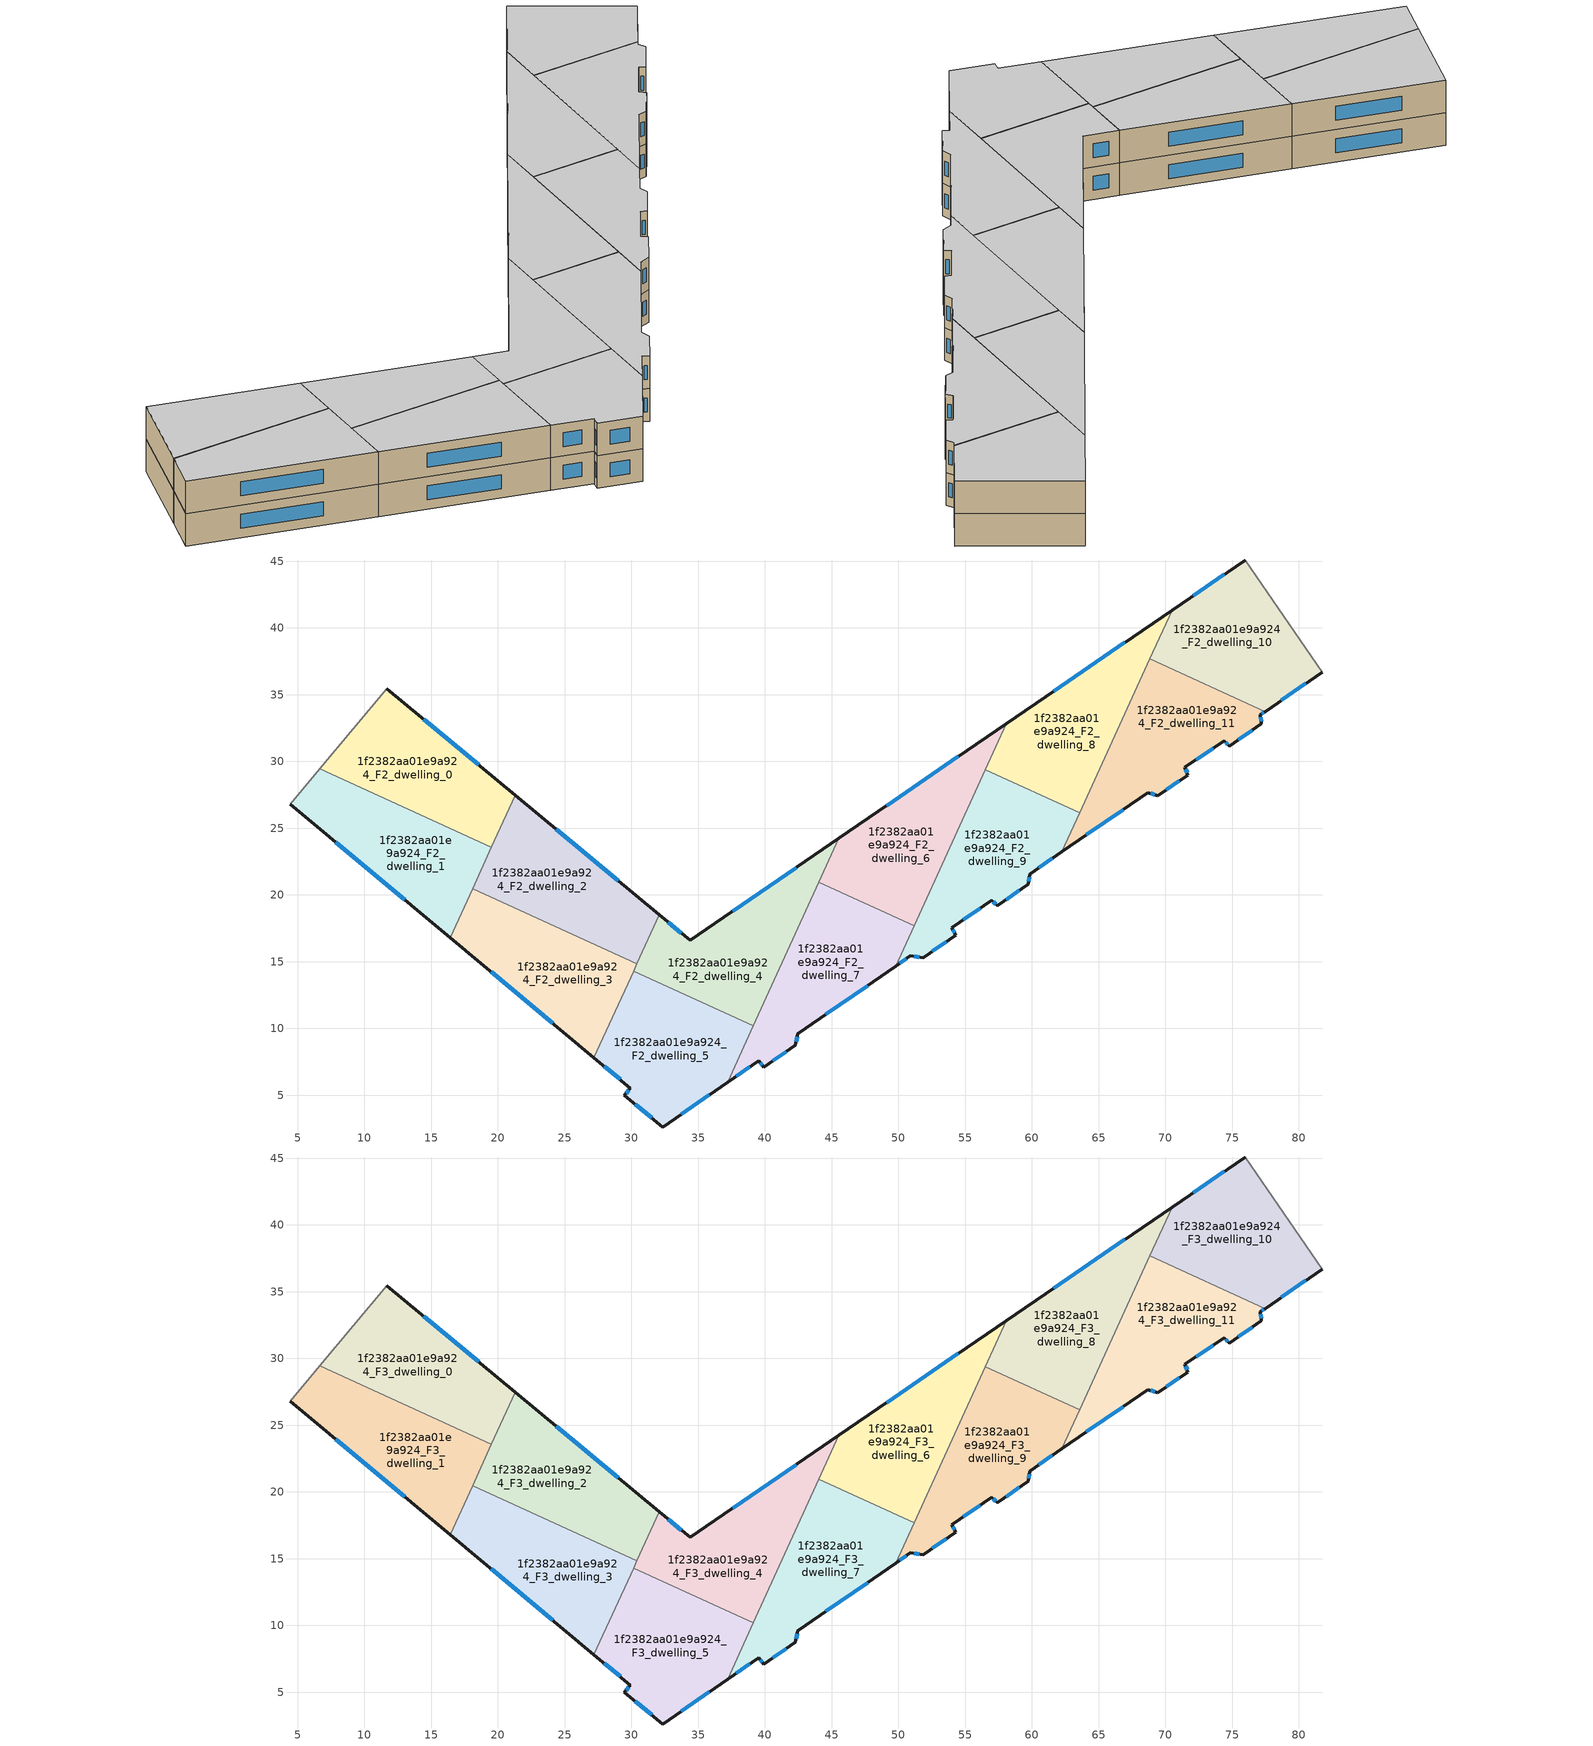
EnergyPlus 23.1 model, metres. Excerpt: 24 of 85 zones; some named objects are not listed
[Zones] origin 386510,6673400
1f2382aa01e9a924_F2_dwelling_0
 floor to 1f2382aa01e9a924_F1_dwelling_0 (EU_floor_Construction): 21.31,27.47 19.52,23.56 6.65,29.44 11.69,35.45 z6
 wall outside (EU_wall_Construction): 21.31,27.47 11.69,35.45 z6:9
 wall to 1f2382aa01e9a924_F2_dwelling_1 (EU_wall_Construction): 6.65,29.44 19.52,23.56 z6:9
 wall adiabatic (EU_wall_Construction): 11.69,35.45 6.65,29.44 z6:9
 wall to 1f2382aa01e9a924_F2_dwelling_2 (EU_wall_Construction): 19.52,23.56 21.31,27.47 z6:9
 window (EU_Window_Construction): 18.56,29.75 14.44,33.17 z6.86:8.14
1f2382aa01e9a924_F2_dwelling_1
 floor to 1f2382aa01e9a924_F1_dwelling_1 (EU_floor_Construction): 19.52,23.56 16.43,16.8 4.45,26.8 6.65,29.44 z6
 wall outside (EU_wall_Construction): 4.45,26.8 16.43,16.8 z6:9
 wall adiabatic (EU_wall_Construction): 6.65,29.44 4.45,26.8 z6:9
 wall to 1f2382aa01e9a924_F2_dwelling_3 (EU_wall_Construction): 16.43,16.8 18.11,20.46 z6:9
 wall to 1f2382aa01e9a924_F2_dwelling_2 (EU_wall_Construction): 18.11,20.46 19.52,23.56 z6:9
 window (EU_Window_Construction): 7.87,23.94 13.01,19.66 z6.86:8.14
1f2382aa01e9a924_F2_dwelling_10
 floor to 1f2382aa01e9a924_F1_dwelling_10 (EU_floor_Construction): 75.97,45.09 81.75,36.7 77.47,33.74 68.83,37.68 70.51,41.34 z6
 wall outside (EU_wall_Construction): 77.47,33.74 81.75,36.7 / 75.97,45.09 70.51,41.34 z6:9
 wall to 1f2382aa01e9a924_F2_dwelling_11 (EU_wall_Construction): 68.83,37.68 77.47,33.74 z6:9
 wall adiabatic (EU_wall_Construction): 81.75,36.7 75.97,45.09 z6:9
 wall to 1f2382aa01e9a924_F2_dwelling_8 (EU_wall_Construction): 70.51,41.34 68.83,37.68 z6:9
 window (EU_Window_Construction): 78.69,34.59 80.53,35.85 / 74.41,44.02 72.07,42.41 z6.86:8.14
1f2382aa01e9a924_F2_dwelling_11
 floor to 1f2382aa01e9a924_F1_dwelling_11 (EU_floor_Construction): 77.47,33.74 77.12,33.5 77.19,32.81 74.78,31.13 74.42,31.57 71.47,29.57 71.69,28.98 69.41,27.45 68.67,27.67 62.23,23.22 68.83,37.68 z6
 wall outside (EU_wall_Construction): 62.23,23.22 68.67,27.67 69.41,27.45 71.69,28.98 71.47,29.57 74.42,31.57 74.78,31.13 77.19,32.81 77.12,33.5 77.47,33.74 z6:9
 wall to 1f2382aa01e9a924_F2_dwelling_9 (EU_wall_Construction): 63.57,26.17 62.23,23.22 z6:9
 wall to 1f2382aa01e9a924_F2_dwelling_8 (EU_wall_Construction): 68.83,37.68 63.57,26.17 z6:9
 window (EU_Window_Construction): 71.62,29.15 71.53,29.4 / 70.06,27.88 71.04,28.54 / 68.88,27.6 69.2,27.51 / 64.07,24.49 66.83,26.4 / 77.22,33.57 77.37,33.67 / 77.17,33.01 77.14,33.3 / 75.47,31.61 76.5,32.33 / 74.52,31.44 74.68,31.25 / 72.31,30.14 73.58,31 z6.86:8.14
1f2382aa01e9a924_F2_dwelling_2
 floor to 1f2382aa01e9a924_F1_dwelling_2 (EU_floor_Construction): 32.09,18.52 30.41,14.84 18.11,20.46 21.31,27.47 z6
 wall outside (EU_wall_Construction): 32.09,18.52 21.31,27.47 z6:9
 wall to 1f2382aa01e9a924_F2_dwelling_3 (EU_wall_Construction): 18.11,20.46 30.41,14.84 z6:9
 wall to 1f2382aa01e9a924_F2_dwelling_4 (EU_wall_Construction): 30.41,14.84 32.09,18.52 z6:9
 window (EU_Window_Construction): 29.01,21.08 24.39,24.91 z6.86:8.14
1f2382aa01e9a924_F2_dwelling_3
 floor to 1f2382aa01e9a924_F1_dwelling_3 (EU_floor_Construction): 30.41,14.84 27.2,7.82 16.43,16.8 18.11,20.46 z6
 wall outside (EU_wall_Construction): 16.43,16.8 27.2,7.82 z6:9
 wall to 1f2382aa01e9a924_F2_dwelling_5 (EU_wall_Construction): 27.2,7.82 30.16,14.3 z6:9
 wall to 1f2382aa01e9a924_F2_dwelling_4 (EU_wall_Construction): 30.16,14.3 30.41,14.84 z6:9
 window (EU_Window_Construction): 19.51,14.23 24.12,10.38 z6.86:8.14
1f2382aa01e9a924_F2_dwelling_4
 floor to 1f2382aa01e9a924_F1_dwelling_4 (EU_floor_Construction): 45.54,24.24 39.14,10.21 30.16,14.3 32.09,18.52 34.4,16.6 z6
 wall outside (EU_wall_Construction): 45.54,24.24 34.4,16.6 32.09,18.52 z6:9
 wall to 1f2382aa01e9a924_F2_dwelling_5 (EU_wall_Construction): 30.16,14.3 39.14,10.21 z6:9
 wall to 1f2382aa01e9a924_F2_dwelling_7 (EU_wall_Construction): 39.14,10.21 44.04,20.94 z6:9
 wall to 1f2382aa01e9a924_F2_dwelling_6 (EU_wall_Construction): 44.04,20.94 45.54,24.24 z6:9
 window (EU_Window_Construction): 33.74,17.15 32.75,17.97 / 42.36,22.05 37.58,18.78 z6.86:8.14
1f2382aa01e9a924_F2_dwelling_5
 floor to 1f2382aa01e9a924_F1_dwelling_5 (EU_floor_Construction): 39.14,10.21 37.21,5.98 32.34,2.62 29.48,4.99 29.93,5.54 27.2,7.82 30.16,14.3 z6
 wall outside (EU_wall_Construction): 27.2,7.82 29.93,5.54 29.48,4.99 32.34,2.62 37.21,5.98 z6:9
 wall to 1f2382aa01e9a924_F2_dwelling_7 (EU_wall_Construction): 37.21,5.98 39.14,10.2 z6:9
 window (EU_Window_Construction): 33.73,3.58 35.82,5.02 / 30.3,4.31 31.53,3.3 / 29.8,5.38 29.61,5.15 / 27.98,7.16 29.15,6.19 z6.86:8.14
1f2382aa01e9a924_F2_dwelling_6
 floor to 1f2382aa01e9a924_F1_dwelling_6 (EU_floor_Construction): 58.09,32.83 51.17,17.69 44.04,20.94 45.54,24.24 z6
 wall outside (EU_wall_Construction): 58.09,32.83 45.54,24.24 z6:9
 wall to 1f2382aa01e9a924_F2_dwelling_7 (EU_wall_Construction): 44.04,20.94 51.17,17.69 z6:9
 wall to 1f2382aa01e9a924_F2_dwelling_9 (EU_wall_Construction): 51.17,17.69 56.51,29.39 z6:9
 wall to 1f2382aa01e9a924_F2_dwelling_8 (EU_wall_Construction): 56.51,29.39 58.09,32.83 z6:9
 window (EU_Window_Construction): 54.5,30.38 49.13,26.69 z6.86:8.14
1f2382aa01e9a924_F2_dwelling_7
 floor to 1f2382aa01e9a924_F1_dwelling_7 (EU_floor_Construction): 51.17,17.69 49.79,14.66 42.45,9.61 42.29,8.74 39.91,7.1 39.53,7.59 37.21,5.98 44.04,20.94 z6
 wall outside (EU_wall_Construction): 37.21,5.98 39.53,7.59 39.91,7.1 42.29,8.74 42.45,9.61 49.79,14.66 z6:9
 wall to 1f2382aa01e9a924_F2_dwelling_9 (EU_wall_Construction): 49.79,14.66 51.17,17.69 z6:9
 window (EU_Window_Construction): 37.87,6.44 38.87,7.13 / 44.55,11.05 47.69,13.22 / 42.34,8.99 42.41,9.36 / 40.59,7.57 41.61,8.27 / 39.64,7.45 39.8,7.24 z6.86:8.14
1f2382aa01e9a924_F2_dwelling_8
 floor to 1f2382aa01e9a924_F1_dwelling_8 (EU_floor_Construction): 70.51,41.34 63.57,26.17 56.51,29.39 58.09,32.83 z6
 wall outside (EU_wall_Construction): 70.51,41.34 58.09,32.83 z6:9
 wall to 1f2382aa01e9a924_F2_dwelling_9 (EU_wall_Construction): 56.51,29.39 63.57,26.17 z6:9
 window (EU_Window_Construction): 66.96,38.91 61.63,35.26 z6.86:8.14
1f2382aa01e9a924_F2_dwelling_9
 floor to 1f2382aa01e9a924_F1_dwelling_9 (EU_floor_Construction): 63.57,26.17 62.23,23.22 59.82,21.56 59.72,20.79 57.42,19.2 56.98,19.59 54.01,17.55 54.3,17 51.85,15.3 50.91,15.43 49.79,14.66 56.51,29.39 z6
 wall outside (EU_wall_Construction): 49.79,14.66 50.91,15.43 51.85,15.3 54.3,17 54.01,17.55 56.98,19.59 57.42,19.2 59.72,20.79 59.82,21.56 62.23,23.22 z6:9
 window (EU_Window_Construction): 54.86,18.14 56.13,19.01 / 54.22,17.15 54.09,17.39 / 52.55,15.78 53.6,16.51 / 51.18,15.39 51.58,15.33 / 50.11,14.88 50.59,15.21 / 60.51,22.03 61.54,22.75 / 59.75,21.01 59.79,21.34 / 58.08,19.65 59.06,20.34 / 57.1,19.48 57.29,19.31 z6.86:8.14
1f2382aa01e9a924_F3_dwelling_0
 floor to 1f2382aa01e9a924_F2_dwelling_0 (EU_floor_Construction): 21.31,27.47 19.52,23.56 6.65,29.44 11.69,35.45 z9
 wall outside (EU_wall_Construction): 21.31,27.47 11.69,35.45 z9:12
 wall to 1f2382aa01e9a924_F3_dwelling_1 (EU_wall_Construction): 6.65,29.44 19.52,23.56 z9:12
 wall adiabatic (EU_wall_Construction): 11.69,35.45 6.65,29.44 z9:12
 wall to 1f2382aa01e9a924_F3_dwelling_2 (EU_wall_Construction): 19.52,23.56 21.31,27.47 z9:12
 window (EU_Window_Construction): 18.56,29.75 14.44,33.17 z9.86:11.14
 ceiling to 1f2382aa01e9a924_F4_dwelling_0 (EU_floor_Construction): 19.52,23.56 21.31,27.47 11.69,35.45 6.65,29.44 z12
1f2382aa01e9a924_F3_dwelling_1
 floor to 1f2382aa01e9a924_F2_dwelling_1 (EU_floor_Construction): 19.52,23.56 16.43,16.8 4.45,26.8 6.65,29.44 z9
 wall outside (EU_wall_Construction): 4.45,26.8 16.43,16.8 z9:12
 wall adiabatic (EU_wall_Construction): 6.65,29.44 4.45,26.8 z9:12
 wall to 1f2382aa01e9a924_F3_dwelling_3 (EU_wall_Construction): 16.43,16.8 18.11,20.46 z9:12
 wall to 1f2382aa01e9a924_F3_dwelling_2 (EU_wall_Construction): 18.11,20.46 19.52,23.56 z9:12
 window (EU_Window_Construction): 7.87,23.94 13.01,19.66 z9.86:11.14
 ceiling to 1f2382aa01e9a924_F4_dwelling_1 (EU_floor_Construction): 16.43,16.8 19.52,23.56 6.65,29.44 4.45,26.8 z12
1f2382aa01e9a924_F3_dwelling_10
 floor to 1f2382aa01e9a924_F2_dwelling_10 (EU_floor_Construction): 75.97,45.09 81.75,36.7 77.47,33.74 68.83,37.68 70.51,41.34 z9
 wall outside (EU_wall_Construction): 77.47,33.74 81.75,36.7 / 75.97,45.09 70.51,41.34 z9:12
 wall to 1f2382aa01e9a924_F3_dwelling_11 (EU_wall_Construction): 68.83,37.68 77.47,33.74 z9:12
 wall adiabatic (EU_wall_Construction): 81.75,36.7 75.97,45.09 z9:12
 wall to 1f2382aa01e9a924_F3_dwelling_8 (EU_wall_Construction): 70.51,41.34 68.83,37.68 z9:12
 window (EU_Window_Construction): 78.69,34.59 80.53,35.85 / 74.41,44.02 72.07,42.41 z9.86:11.14
 ceiling to 1f2382aa01e9a924_F4_dwelling_10 (EU_floor_Construction): 81.75,36.7 75.97,45.09 70.51,41.34 68.83,37.68 77.47,33.74 z12
1f2382aa01e9a924_F3_dwelling_11
 floor to 1f2382aa01e9a924_F2_dwelling_11 (EU_floor_Construction): 77.47,33.74 77.12,33.5 77.19,32.81 74.78,31.13 74.42,31.57 71.47,29.57 71.69,28.98 69.41,27.45 68.67,27.67 62.23,23.22 68.83,37.68 z9
 wall outside (EU_wall_Construction): 62.23,23.22 68.67,27.67 69.41,27.45 71.69,28.98 71.47,29.57 74.42,31.57 74.78,31.13 77.19,32.81 77.12,33.5 77.47,33.74 z9:12
 wall to 1f2382aa01e9a924_F3_dwelling_9 (EU_wall_Construction): 63.57,26.17 62.23,23.22 z9:12
 wall to 1f2382aa01e9a924_F3_dwelling_8 (EU_wall_Construction): 68.83,37.68 63.57,26.17 z9:12
 window (EU_Window_Construction): 71.62,29.15 71.53,29.4 / 70.06,27.88 71.04,28.54 / 68.88,27.6 69.2,27.51 / 64.07,24.49 66.83,26.4 / 77.22,33.57 77.37,33.67 / 77.17,33.01 77.14,33.3 / 75.47,31.61 76.5,32.33 / 74.52,31.44 74.68,31.25 / 72.31,30.14 73.58,31 z9.86:11.14
 ceiling to 1f2382aa01e9a924_F4_dwelling_11 (EU_floor_Construction): 71.69,28.98 71.47,29.57 74.42,31.57 74.78,31.13 77.19,32.81 77.12,33.5 77.47,33.74 68.83,37.68 62.23,23.22 68.67,27.67 69.41,27.45 z12
1f2382aa01e9a924_F3_dwelling_2
 floor to 1f2382aa01e9a924_F2_dwelling_2 (EU_floor_Construction): 32.09,18.52 30.41,14.84 18.11,20.46 21.31,27.47 z9
 wall outside (EU_wall_Construction): 32.09,18.52 21.31,27.47 z9:12
 wall to 1f2382aa01e9a924_F3_dwelling_3 (EU_wall_Construction): 18.11,20.46 30.41,14.84 z9:12
 wall to 1f2382aa01e9a924_F3_dwelling_4 (EU_wall_Construction): 30.41,14.84 32.09,18.52 z9:12
 window (EU_Window_Construction): 29.01,21.08 24.39,24.91 z9.86:11.14
 ceiling to 1f2382aa01e9a924_F4_dwelling_2 (EU_floor_Construction): 30.41,14.84 32.09,18.52 21.31,27.47 18.11,20.46 z12
1f2382aa01e9a924_F3_dwelling_3
 floor to 1f2382aa01e9a924_F2_dwelling_3 (EU_floor_Construction): 30.41,14.84 27.2,7.82 16.43,16.8 18.11,20.46 z9
 wall outside (EU_wall_Construction): 16.43,16.8 27.2,7.82 z9:12
 wall to 1f2382aa01e9a924_F3_dwelling_5 (EU_wall_Construction): 27.2,7.82 30.16,14.3 z9:12
 wall to 1f2382aa01e9a924_F3_dwelling_4 (EU_wall_Construction): 30.16,14.3 30.41,14.84 z9:12
 window (EU_Window_Construction): 19.51,14.23 24.12,10.38 z9.86:11.14
 ceiling to 1f2382aa01e9a924_F4_dwelling_3 (EU_floor_Construction): 27.2,7.82 30.41,14.84 18.11,20.46 16.43,16.8 z12
1f2382aa01e9a924_F3_dwelling_4
 floor to 1f2382aa01e9a924_F2_dwelling_4 (EU_floor_Construction): 45.54,24.24 39.14,10.21 30.16,14.3 32.09,18.52 34.4,16.6 z9
 wall outside (EU_wall_Construction): 45.54,24.24 34.4,16.6 32.09,18.52 z9:12
 wall to 1f2382aa01e9a924_F3_dwelling_5 (EU_wall_Construction): 30.16,14.3 39.14,10.21 z9:12
 wall to 1f2382aa01e9a924_F3_dwelling_7 (EU_wall_Construction): 39.14,10.21 44.04,20.94 z9:12
 wall to 1f2382aa01e9a924_F3_dwelling_6 (EU_wall_Construction): 44.04,20.94 45.54,24.24 z9:12
 window (EU_Window_Construction): 33.74,17.15 32.75,17.97 / 42.36,22.05 37.58,18.78 z9.86:11.14
 ceiling to 1f2382aa01e9a924_F4_dwelling_4 (EU_floor_Construction): 39.14,10.21 45.54,24.24 34.4,16.6 32.09,18.52 30.16,14.3 z12
1f2382aa01e9a924_F3_dwelling_5
 floor to 1f2382aa01e9a924_F2_dwelling_5 (EU_floor_Construction): 39.14,10.21 37.21,5.98 32.34,2.62 29.48,4.99 29.93,5.54 27.2,7.82 30.16,14.3 z9
 wall outside (EU_wall_Construction): 27.2,7.82 29.93,5.54 29.48,4.99 32.34,2.62 37.21,5.98 z9:12
 wall to 1f2382aa01e9a924_F3_dwelling_7 (EU_wall_Construction): 37.21,5.98 39.14,10.2 z9:12
 window (EU_Window_Construction): 33.73,3.58 35.82,5.02 / 30.3,4.31 31.53,3.3 / 29.8,5.38 29.61,5.15 / 27.98,7.16 29.15,6.19 z9.86:11.14
 ceiling to 1f2382aa01e9a924_F4_dwelling_5 (EU_floor_Construction): 37.21,5.98 39.14,10.21 30.16,14.3 27.2,7.82 29.93,5.54 29.48,4.99 32.34,2.62 z12
1f2382aa01e9a924_F3_dwelling_6
 floor to 1f2382aa01e9a924_F2_dwelling_6 (EU_floor_Construction): 58.09,32.83 51.17,17.69 44.04,20.94 45.54,24.24 z9
 wall outside (EU_wall_Construction): 58.09,32.83 45.54,24.24 z9:12
 wall to 1f2382aa01e9a924_F3_dwelling_7 (EU_wall_Construction): 44.04,20.94 51.17,17.69 z9:12
 wall to 1f2382aa01e9a924_F3_dwelling_9 (EU_wall_Construction): 51.17,17.69 56.51,29.39 z9:12
 wall to 1f2382aa01e9a924_F3_dwelling_8 (EU_wall_Construction): 56.51,29.39 58.09,32.83 z9:12
 window (EU_Window_Construction): 54.5,30.38 49.13,26.69 z9.86:11.14
 ceiling to 1f2382aa01e9a924_F4_dwelling_6 (EU_floor_Construction): 51.17,17.69 58.09,32.83 45.54,24.24 44.04,20.94 z12
1f2382aa01e9a924_F3_dwelling_7
 floor to 1f2382aa01e9a924_F2_dwelling_7 (EU_floor_Construction): 51.17,17.69 49.79,14.66 42.45,9.61 42.29,8.74 39.91,7.1 39.53,7.59 37.21,5.98 44.04,20.94 z9
 wall outside (EU_wall_Construction): 37.21,5.98 39.53,7.59 39.91,7.1 42.29,8.74 42.45,9.61 49.79,14.66 z9:12
 wall to 1f2382aa01e9a924_F3_dwelling_9 (EU_wall_Construction): 49.79,14.66 51.17,17.69 z9:12
 window (EU_Window_Construction): 37.87,6.44 38.87,7.13 / 44.55,11.05 47.69,13.22 / 42.34,8.99 42.41,9.36 / 40.59,7.57 41.61,8.27 / 39.64,7.45 39.8,7.24 z9.86:11.14
 ceiling to 1f2382aa01e9a924_F4_dwelling_7 (EU_floor_Construction): 49.79,14.66 51.17,17.69 44.04,20.94 37.21,5.98 39.53,7.59 39.91,7.1 42.29,8.74 42.45,9.61 z12
1f2382aa01e9a924_F3_dwelling_8
 floor to 1f2382aa01e9a924_F2_dwelling_8 (EU_floor_Construction): 70.51,41.34 63.57,26.17 56.51,29.39 58.09,32.83 z9
 wall outside (EU_wall_Construction): 70.51,41.34 58.09,32.83 z9:12
 wall to 1f2382aa01e9a924_F3_dwelling_9 (EU_wall_Construction): 56.51,29.39 63.57,26.17 z9:12
 window (EU_Window_Construction): 66.96,38.91 61.63,35.26 z9.86:11.14
 ceiling to 1f2382aa01e9a924_F4_dwelling_8 (EU_floor_Construction): 63.57,26.17 70.51,41.34 58.09,32.83 56.51,29.39 z12
1f2382aa01e9a924_F3_dwelling_9
 floor to 1f2382aa01e9a924_F2_dwelling_9 (EU_floor_Construction): 63.57,26.17 62.23,23.22 59.82,21.56 59.72,20.79 57.42,19.2 56.98,19.59 54.01,17.55 54.3,17 51.85,15.3 50.91,15.43 49.79,14.66 56.51,29.39 z9
 wall outside (EU_wall_Construction): 49.79,14.66 50.91,15.43 51.85,15.3 54.3,17 54.01,17.55 56.98,19.59 57.42,19.2 59.72,20.79 59.82,21.56 62.23,23.22 z9:12
 window (EU_Window_Construction): 54.86,18.14 56.13,19.01 / 54.22,17.15 54.09,17.39 / 52.55,15.78 53.6,16.51 / 51.18,15.39 51.58,15.33 / 50.11,14.88 50.59,15.21 / 60.51,22.03 61.54,22.75 / 59.75,21.01 59.79,21.34 / 58.08,19.65 59.06,20.34 / 57.1,19.48 57.29,19.31 z9.86:11.14
 ceiling to 1f2382aa01e9a924_F4_dwelling_9 (EU_floor_Construction): 59.72,20.79 59.82,21.56 62.23,23.22 63.57,26.17 56.51,29.39 49.79,14.66 50.91,15.43 51.85,15.3 54.3,17 54.01,17.55 56.98,19.59 57.42,19.2 z12
[Building]
EU S2 Campaign: North Axis=0; Terrain=City; Solar Distribution=FullExterior
[Site:Location]
Helsinki-Vantaa.AP: Latitude=60.317; Longitude=24.963; Time Zone=2; Elevation=54.6
[SizingPeriod:WeatherFileDays]
AnnualSizingPeriod: Begin Month=1; Begin Day of Month=1; End Month=12; End Day of Month=31; Day of Week for Start Day=Monday; Use Weather File Daylight Saving Period=No; Use Weather File Rain and Snow Indicators=No
[MATERIAL]
EU_InternalMass_Material: Roughness=MediumRough; Thickness=0.1; Conductivity=1; Density=1800; Specific Heat=900; Thermal Absorptance=0.9; Solar Absorptance=0.7; Visible Absorptance=0.7
[MATERIAL:NOMASS] Roughness=MediumRough; Thermal Absorptance=0.9; Solar Absorptance=0.7; Visible Absorptance=0.7
Name | Thermal Resistance
EU_wall_NoMass | 2.6932
EU_floor_NoMass | 2.22482
[WINDOWMATERIAL:SIMPLEGLAZINGSYSTEM]
EU_Window_SimpleGlazing: UFactor=2.14966; Solar Heat Gain Coefficient=0.7; Visible Transmittance=0.7
[CONSTRUCTION]
EU_wall_Construction: EU_wall_NoMass
EU_floor_Construction: EU_floor_NoMass
EU_Window_Construction: EU_Window_SimpleGlazing
EU_InternalMass_Construction: EU_InternalMass_Material
[ZONE] Type=1; Multiplier=1; Ceiling Height=autocalculate; Floor Area=autocalculate; Part of Total Floor Area=Yes
Name | Volume
1f2382aa01e9a924_F2_dwelling_0; 1f2382aa01e9a924_F3_dwelling_0 | 238.283
1f2382aa01e9a924_F2_dwelling_1; 1f2382aa01e9a924_F3_dwelling_1; 1f2382aa01e9a924_F2_dwelling_11; 1f2382aa01e9a924_F3_dwelling_11 | 238.305
1f2382aa01e9a924_F2_dwelling_10; 1f2382aa01e9a924_F3_dwelling_10 | 238.3
1f2382aa01e9a924_F2_dwelling_2; 1f2382aa01e9a924_F3_dwelling_2 | 238.279
1f2382aa01e9a924_F2_dwelling_3; 1f2382aa01e9a924_F3_dwelling_3 | 238.318
1f2382aa01e9a924_F2_dwelling_4; 1f2382aa01e9a924_F3_dwelling_4 | 238.287
1f2382aa01e9a924_F2_dwelling_5; 1f2382aa01e9a924_F3_dwelling_5 | 238.301
1f2382aa01e9a924_F2_dwelling_6; 1f2382aa01e9a924_F3_dwelling_6 | 238.334
1f2382aa01e9a924_F2_dwelling_7; 1f2382aa01e9a924_F3_dwelling_7 | 238.307
1f2382aa01e9a924_F2_dwelling_8; 1f2382aa01e9a924_F3_dwelling_8 | 238.291
1f2382aa01e9a924_F2_dwelling_9; 1f2382aa01e9a924_F3_dwelling_9 | 238.308
[INTERNALMASS] Construction=EU_InternalMass_Construction
Name | Zone or ZoneList | Surface Area
1f2382aa01e9a924_F2_dwelling_0_EU_InternalMass | 1f2382aa01e9a924_F2_dwelling_0 | 79.4276
1f2382aa01e9a924_F2_dwelling_1_EU_InternalMass | 1f2382aa01e9a924_F2_dwelling_1 | 79.4347
1f2382aa01e9a924_F2_dwelling_2_EU_InternalMass | 1f2382aa01e9a924_F2_dwelling_2 | 79.4263
1f2382aa01e9a924_F2_dwelling_3_EU_InternalMass | 1f2382aa01e9a924_F2_dwelling_3 | 79.4393
1f2382aa01e9a924_F2_dwelling_4_EU_InternalMass | 1f2382aa01e9a924_F2_dwelling_4 | 79.4286
1f2382aa01e9a924_F2_dwelling_5_EU_InternalMass | 1f2382aa01e9a924_F2_dwelling_5 | 79.4338
1f2382aa01e9a924_F2_dwelling_6_EU_InternalMass | 1f2382aa01e9a924_F2_dwelling_6 | 79.4444
1f2382aa01e9a924_F2_dwelling_7_EU_InternalMass | 1f2382aa01e9a924_F2_dwelling_7 | 79.436
1f2382aa01e9a924_F2_dwelling_8_EU_InternalMass | 1f2382aa01e9a924_F2_dwelling_8 | 79.431
1f2382aa01e9a924_F2_dwelling_9_EU_InternalMass | 1f2382aa01e9a924_F2_dwelling_9 | 79.4356
1f2382aa01e9a924_F2_dwelling_10_EU_InternalMass | 1f2382aa01e9a924_F2_dwelling_10 | 79.4332
1f2382aa01e9a924_F2_dwelling_11_EU_InternalMass | 1f2382aa01e9a924_F2_dwelling_11 | 79.4351
1f2382aa01e9a924_F3_dwelling_0_EU_InternalMass | 1f2382aa01e9a924_F3_dwelling_0 | 79.4276
1f2382aa01e9a924_F3_dwelling_1_EU_InternalMass | 1f2382aa01e9a924_F3_dwelling_1 | 79.4347
1f2382aa01e9a924_F3_dwelling_2_EU_InternalMass | 1f2382aa01e9a924_F3_dwelling_2 | 79.4263
1f2382aa01e9a924_F3_dwelling_3_EU_InternalMass | 1f2382aa01e9a924_F3_dwelling_3 | 79.4393
1f2382aa01e9a924_F3_dwelling_4_EU_InternalMass | 1f2382aa01e9a924_F3_dwelling_4 | 79.4286
1f2382aa01e9a924_F3_dwelling_5_EU_InternalMass | 1f2382aa01e9a924_F3_dwelling_5 | 79.4338
1f2382aa01e9a924_F3_dwelling_6_EU_InternalMass | 1f2382aa01e9a924_F3_dwelling_6 | 79.4444
1f2382aa01e9a924_F3_dwelling_7_EU_InternalMass | 1f2382aa01e9a924_F3_dwelling_7 | 79.436
1f2382aa01e9a924_F3_dwelling_8_EU_InternalMass | 1f2382aa01e9a924_F3_dwelling_8 | 79.431
1f2382aa01e9a924_F3_dwelling_9_EU_InternalMass | 1f2382aa01e9a924_F3_dwelling_9 | 79.4356
1f2382aa01e9a924_F3_dwelling_10_EU_InternalMass | 1f2382aa01e9a924_F3_dwelling_10 | 79.4332
1f2382aa01e9a924_F3_dwelling_11_EU_InternalMass | 1f2382aa01e9a924_F3_dwelling_11 | 79.4351
[OTHEREQUIPMENT] Fuel Type=Electricity; Design Level Calculation Method=Watts/Area; Power per Zone Floor Area=1; Fraction Latent=0; Fraction Radiant=0; Fraction Lost=0; Carbon Dioxide Generation Rate=0; EndUse Subcategory=EU_Step8_InternalGains
Name | Zone or ZoneList or Space or SpaceList | Schedule
EU_Step8_InternalGain_1f2382aa01e9a924_F2_dwelling_0_f000 | 1f2382aa01e9a924_F2_dwelling_0 | EU_Step8_GainSchedule_1f2382aa01e9a924_F2_dwelling_0_f000
EU_Step8_InternalGain_1f2382aa01e9a924_F2_dwelling_1_f000 | 1f2382aa01e9a924_F2_dwelling_1 | EU_Step8_GainSchedule_1f2382aa01e9a924_F2_dwelling_1_f000
EU_Step8_InternalGain_1f2382aa01e9a924_F2_dwelling_2_f000 | 1f2382aa01e9a924_F2_dwelling_2 | EU_Step8_GainSchedule_1f2382aa01e9a924_F2_dwelling_2_f000
EU_Step8_InternalGain_1f2382aa01e9a924_F2_dwelling_3_f000 | 1f2382aa01e9a924_F2_dwelling_3 | EU_Step8_GainSchedule_1f2382aa01e9a924_F2_dwelling_3_f000
EU_Step8_InternalGain_1f2382aa01e9a924_F2_dwelling_4_f000 | 1f2382aa01e9a924_F2_dwelling_4 | EU_Step8_GainSchedule_1f2382aa01e9a924_F2_dwelling_4_f000
EU_Step8_InternalGain_1f2382aa01e9a924_F2_dwelling_5_f000 | 1f2382aa01e9a924_F2_dwelling_5 | EU_Step8_GainSchedule_1f2382aa01e9a924_F2_dwelling_5_f000
EU_Step8_InternalGain_1f2382aa01e9a924_F2_dwelling_6_f000 | 1f2382aa01e9a924_F2_dwelling_6 | EU_Step8_GainSchedule_1f2382aa01e9a924_F2_dwelling_6_f000
EU_Step8_InternalGain_1f2382aa01e9a924_F2_dwelling_7_f000 | 1f2382aa01e9a924_F2_dwelling_7 | EU_Step8_GainSchedule_1f2382aa01e9a924_F2_dwelling_7_f000
EU_Step8_InternalGain_1f2382aa01e9a924_F2_dwelling_8_f000 | 1f2382aa01e9a924_F2_dwelling_8 | EU_Step8_GainSchedule_1f2382aa01e9a924_F2_dwelling_8_f000
EU_Step8_InternalGain_1f2382aa01e9a924_F2_dwelling_9_f000 | 1f2382aa01e9a924_F2_dwelling_9 | EU_Step8_GainSchedule_1f2382aa01e9a924_F2_dwelling_9_f000
EU_Step8_InternalGain_1f2382aa01e9a924_F2_dwelling_10_f000 | 1f2382aa01e9a924_F2_dwelling_10 | EU_Step8_GainSchedule_1f2382aa01e9a924_F2_dwelling_10_f000
EU_Step8_InternalGain_1f2382aa01e9a924_F2_dwelling_11_f000 | 1f2382aa01e9a924_F2_dwelling_11 | EU_Step8_GainSchedule_1f2382aa01e9a924_F2_dwelling_11_f000
EU_Step8_InternalGain_1f2382aa01e9a924_F3_dwelling_0_f000 | 1f2382aa01e9a924_F3_dwelling_0 | EU_Step8_GainSchedule_1f2382aa01e9a924_F3_dwelling_0_f000
EU_Step8_InternalGain_1f2382aa01e9a924_F3_dwelling_1_f000 | 1f2382aa01e9a924_F3_dwelling_1 | EU_Step8_GainSchedule_1f2382aa01e9a924_F3_dwelling_1_f000
EU_Step8_InternalGain_1f2382aa01e9a924_F3_dwelling_2_f000 | 1f2382aa01e9a924_F3_dwelling_2 | EU_Step8_GainSchedule_1f2382aa01e9a924_F3_dwelling_2_f000
EU_Step8_InternalGain_1f2382aa01e9a924_F3_dwelling_3_f000 | 1f2382aa01e9a924_F3_dwelling_3 | EU_Step8_GainSchedule_1f2382aa01e9a924_F3_dwelling_3_f000
EU_Step8_InternalGain_1f2382aa01e9a924_F3_dwelling_4_f000 | 1f2382aa01e9a924_F3_dwelling_4 | EU_Step8_GainSchedule_1f2382aa01e9a924_F3_dwelling_4_f000
EU_Step8_InternalGain_1f2382aa01e9a924_F3_dwelling_5_f000 | 1f2382aa01e9a924_F3_dwelling_5 | EU_Step8_GainSchedule_1f2382aa01e9a924_F3_dwelling_5_f000
EU_Step8_InternalGain_1f2382aa01e9a924_F3_dwelling_6_f000 | 1f2382aa01e9a924_F3_dwelling_6 | EU_Step8_GainSchedule_1f2382aa01e9a924_F3_dwelling_6_f000
EU_Step8_InternalGain_1f2382aa01e9a924_F3_dwelling_7_f000 | 1f2382aa01e9a924_F3_dwelling_7 | EU_Step8_GainSchedule_1f2382aa01e9a924_F3_dwelling_7_f000
EU_Step8_InternalGain_1f2382aa01e9a924_F3_dwelling_8_f000 | 1f2382aa01e9a924_F3_dwelling_8 | EU_Step8_GainSchedule_1f2382aa01e9a924_F3_dwelling_8_f000
EU_Step8_InternalGain_1f2382aa01e9a924_F3_dwelling_9_f000 | 1f2382aa01e9a924_F3_dwelling_9 | EU_Step8_GainSchedule_1f2382aa01e9a924_F3_dwelling_9_f000
EU_Step8_InternalGain_1f2382aa01e9a924_F3_dwelling_10_f000 | 1f2382aa01e9a924_F3_dwelling_10 | EU_Step8_GainSchedule_1f2382aa01e9a924_F3_dwelling_10_f000
EU_Step8_InternalGain_1f2382aa01e9a924_F3_dwelling_11_f000 | 1f2382aa01e9a924_F3_dwelling_11 | EU_Step8_GainSchedule_1f2382aa01e9a924_F3_dwelling_11_f000
[ZONEVENTILATION:DESIGNFLOWRATE] Schedule=EU_AlwaysOn; Design Flow Rate Calculation Method=AirChanges/Hour; Air Changes per Hour=0.586271; Ventilation Type=Natural; Fan Pressure Rise=0; Fan Total Efficiency=1; Constant Term Coefficient=1; Temperature Term Coefficient=0; Velocity Term Coefficient=0; Velocity Squared Term Coefficient=0; Minimum Indoor Temperature=-100; Maximum Indoor Temperature=100; Delta Temperature=-100; Minimum Outdoor Temperature=-100; Maximum Outdoor Temperature=100; Maximum Wind Speed=40
Name | Zone or ZoneList or Space or SpaceList
EU_ConstantAir_1f2382aa01e9a924_F2_dwelling_0 | 1f2382aa01e9a924_F2_dwelling_0
EU_ConstantAir_1f2382aa01e9a924_F2_dwelling_1 | 1f2382aa01e9a924_F2_dwelling_1
EU_ConstantAir_1f2382aa01e9a924_F2_dwelling_2 | 1f2382aa01e9a924_F2_dwelling_2
EU_ConstantAir_1f2382aa01e9a924_F2_dwelling_3 | 1f2382aa01e9a924_F2_dwelling_3
EU_ConstantAir_1f2382aa01e9a924_F2_dwelling_4 | 1f2382aa01e9a924_F2_dwelling_4
EU_ConstantAir_1f2382aa01e9a924_F2_dwelling_5 | 1f2382aa01e9a924_F2_dwelling_5
EU_ConstantAir_1f2382aa01e9a924_F2_dwelling_6 | 1f2382aa01e9a924_F2_dwelling_6
EU_ConstantAir_1f2382aa01e9a924_F2_dwelling_7 | 1f2382aa01e9a924_F2_dwelling_7
EU_ConstantAir_1f2382aa01e9a924_F2_dwelling_8 | 1f2382aa01e9a924_F2_dwelling_8
EU_ConstantAir_1f2382aa01e9a924_F2_dwelling_9 | 1f2382aa01e9a924_F2_dwelling_9
EU_ConstantAir_1f2382aa01e9a924_F2_dwelling_10 | 1f2382aa01e9a924_F2_dwelling_10
EU_ConstantAir_1f2382aa01e9a924_F2_dwelling_11 | 1f2382aa01e9a924_F2_dwelling_11
EU_ConstantAir_1f2382aa01e9a924_F3_dwelling_0 | 1f2382aa01e9a924_F3_dwelling_0
EU_ConstantAir_1f2382aa01e9a924_F3_dwelling_1 | 1f2382aa01e9a924_F3_dwelling_1
EU_ConstantAir_1f2382aa01e9a924_F3_dwelling_2 | 1f2382aa01e9a924_F3_dwelling_2
EU_ConstantAir_1f2382aa01e9a924_F3_dwelling_3 | 1f2382aa01e9a924_F3_dwelling_3
EU_ConstantAir_1f2382aa01e9a924_F3_dwelling_4 | 1f2382aa01e9a924_F3_dwelling_4
EU_ConstantAir_1f2382aa01e9a924_F3_dwelling_5 | 1f2382aa01e9a924_F3_dwelling_5
EU_ConstantAir_1f2382aa01e9a924_F3_dwelling_6 | 1f2382aa01e9a924_F3_dwelling_6
EU_ConstantAir_1f2382aa01e9a924_F3_dwelling_7 | 1f2382aa01e9a924_F3_dwelling_7
EU_ConstantAir_1f2382aa01e9a924_F3_dwelling_8 | 1f2382aa01e9a924_F3_dwelling_8
EU_ConstantAir_1f2382aa01e9a924_F3_dwelling_9 | 1f2382aa01e9a924_F3_dwelling_9
EU_ConstantAir_1f2382aa01e9a924_F3_dwelling_10 | 1f2382aa01e9a924_F3_dwelling_10
EU_ConstantAir_1f2382aa01e9a924_F3_dwelling_11 | 1f2382aa01e9a924_F3_dwelling_11
[HVACTEMPLATE:THERMOSTAT] Constant Heating Setpoint=20; Constant Cooling Setpoint=50
EU_HeatOnly_1f2382aa01e9a924_F2_dwelling_4; EU_HeatOnly_1f2382aa01e9a924_F2_dwelling_5; EU_HeatOnly_1f2382aa01e9a924_F2_dwelling_6; EU_HeatOnly_1f2382aa01e9a924_F2_dwelling_7; EU_HeatOnly_1f2382aa01e9a924_F2_dwelling_8; EU_HeatOnly_1f2382aa01e9a924_F2_dwelling_9; EU_HeatOnly_1f2382aa01e9a924_F2_dwelling_10; EU_HeatOnly_1f2382aa01e9a924_F2_dwelling_11; EU_HeatOnly_1f2382aa01e9a924_F3_dwelling_0; EU_HeatOnly_1f2382aa01e9a924_F3_dwelling_1; EU_HeatOnly_1f2382aa01e9a924_F3_dwelling_2; EU_HeatOnly_1f2382aa01e9a924_F3_dwelling_3; EU_HeatOnly_1f2382aa01e9a924_F3_dwelling_4; EU_HeatOnly_1f2382aa01e9a924_F3_dwelling_5; EU_HeatOnly_1f2382aa01e9a924_F3_dwelling_6; EU_HeatOnly_1f2382aa01e9a924_F3_dwelling_7; EU_HeatOnly_1f2382aa01e9a924_F3_dwelling_8; EU_HeatOnly_1f2382aa01e9a924_F3_dwelling_9; EU_HeatOnly_1f2382aa01e9a924_F3_dwelling_10; EU_HeatOnly_1f2382aa01e9a924_F3_dwelling_11; EU_HeatOnly_1f2382aa01e9a924_F4_dwelling_0; EU_HeatOnly_1f2382aa01e9a924_F4_dwelling_1; EU_HeatOnly_1f2382aa01e9a924_F4_dwelling_2; EU_HeatOnly_1f2382aa01e9a924_F4_dwelling_3; EU_HeatOnly_1f2382aa01e9a924_F4_dwelling_4; EU_HeatOnly_1f2382aa01e9a924_F4_dwelling_5; EU_HeatOnly_1f2382aa01e9a924_F4_dwelling_6; EU_HeatOnly_1f2382aa01e9a924_F4_dwelling_7; EU_HeatOnly_1f2382aa01e9a924_F4_dwelling_8; EU_HeatOnly_1f2382aa01e9a924_F4_dwelling_9; EU_HeatOnly_1f2382aa01e9a924_F4_dwelling_10; EU_HeatOnly_1f2382aa01e9a924_F4_dwelling_11; EU_HeatOnly_1f2382aa01e9a924_F5_dwelling_0; EU_HeatOnly_1f2382aa01e9a924_F5_dwelling_1; EU_HeatOnly_1f2382aa01e9a924_F5_dwelling_2; EU_HeatOnly_1f2382aa01e9a924_F5_dwelling_3; EU_HeatOnly_1f2382aa01e9a924_F5_dwelling_4; EU_HeatOnly_1f2382aa01e9a924_F5_dwelling_5; EU_HeatOnly_1f2382aa01e9a924_F5_dwelling_6; EU_HeatOnly_1f2382aa01e9a924_F5_dwelling_7; EU_HeatOnly_1f2382aa01e9a924_F5_dwelling_8; EU_HeatOnly_1f2382aa01e9a924_F5_dwelling_9; EU_HeatOnly_1f2382aa01e9a924_F5_dwelling_10; EU_HeatOnly_1f2382aa01e9a924_F5_dwelling_11; EU_HeatOnly_1f2382aa01e9a924_F6_dwelling_0; EU_HeatOnly_1f2382aa01e9a924_F6_dwelling_1; EU_HeatOnly_1f2382aa01e9a924_F6_dwelling_2; EU_HeatOnly_1f2382aa01e9a924_F6_dwelling_3; EU_HeatOnly_1f2382aa01e9a924_F6_dwelling_4; EU_HeatOnly_1f2382aa01e9a924_F6_dwelling_5; EU_HeatOnly_1f2382aa01e9a924_F6_dwelling_6; EU_HeatOnly_1f2382aa01e9a924_F6_dwelling_7; EU_HeatOnly_1f2382aa01e9a924_F6_dwelling_8; EU_HeatOnly_1f2382aa01e9a924_F6_dwelling_9; EU_HeatOnly_1f2382aa01e9a924_F6_dwelling_10; EU_HeatOnly_1f2382aa01e9a924_F6_dwelling_11
[HVACTEMPLATE:ZONE:IDEALLOADSAIRSYSTEM] System Availability Schedule=EU_AlwaysOn; Maximum Heating Supply Air Temperature=50; Minimum Cooling Supply Air Temperature=13; Maximum Heating Supply Air Humidity Ratio=0.0156; Minimum Cooling Supply Air Humidity Ratio=0.0077; Heating Limit=NoLimit; Cooling Limit=NoLimit; Heating Availability Schedule=EU_AlwaysOn; Cooling Availability Schedule=EU_CoolingOff; Dehumidification Control Type=ConstantSensibleHeatRatio; Cooling Sensible Heat Ratio=0.7; Dehumidification Setpoint=60; Humidification Control Type=None; Humidification Setpoint=30; Outdoor Air Method=None; Outdoor Air Flow Rate per Person=0.00944; Outdoor Air Flow Rate per Zone Floor Area=0; Outdoor Air Flow Rate per Zone=0; Demand Controlled Ventilation Type=None; Outdoor Air Economizer Type=NoEconomizer; Heat Recovery Type=None; Sensible Heat Recovery Effectiveness=0.7; Latent Heat Recovery Effectiveness=0.65
Name | Template Thermostat
1f2382aa01e9a924_F2_dwelling_0 | EU_HeatOnly_1f2382aa01e9a924_F2_dwelling_0
1f2382aa01e9a924_F2_dwelling_1 | EU_HeatOnly_1f2382aa01e9a924_F2_dwelling_1
1f2382aa01e9a924_F2_dwelling_2 | EU_HeatOnly_1f2382aa01e9a924_F2_dwelling_2
1f2382aa01e9a924_F2_dwelling_3 | EU_HeatOnly_1f2382aa01e9a924_F2_dwelling_3
1f2382aa01e9a924_F2_dwelling_4 | EU_HeatOnly_1f2382aa01e9a924_F2_dwelling_4
1f2382aa01e9a924_F2_dwelling_5 | EU_HeatOnly_1f2382aa01e9a924_F2_dwelling_5
1f2382aa01e9a924_F2_dwelling_6 | EU_HeatOnly_1f2382aa01e9a924_F2_dwelling_6
1f2382aa01e9a924_F2_dwelling_7 | EU_HeatOnly_1f2382aa01e9a924_F2_dwelling_7
1f2382aa01e9a924_F2_dwelling_8 | EU_HeatOnly_1f2382aa01e9a924_F2_dwelling_8
1f2382aa01e9a924_F2_dwelling_9 | EU_HeatOnly_1f2382aa01e9a924_F2_dwelling_9
1f2382aa01e9a924_F2_dwelling_10 | EU_HeatOnly_1f2382aa01e9a924_F2_dwelling_10
1f2382aa01e9a924_F2_dwelling_11 | EU_HeatOnly_1f2382aa01e9a924_F2_dwelling_11
1f2382aa01e9a924_F3_dwelling_0 | EU_HeatOnly_1f2382aa01e9a924_F3_dwelling_0
1f2382aa01e9a924_F3_dwelling_1 | EU_HeatOnly_1f2382aa01e9a924_F3_dwelling_1
1f2382aa01e9a924_F3_dwelling_2 | EU_HeatOnly_1f2382aa01e9a924_F3_dwelling_2
1f2382aa01e9a924_F3_dwelling_3 | EU_HeatOnly_1f2382aa01e9a924_F3_dwelling_3
1f2382aa01e9a924_F3_dwelling_4 | EU_HeatOnly_1f2382aa01e9a924_F3_dwelling_4
1f2382aa01e9a924_F3_dwelling_5 | EU_HeatOnly_1f2382aa01e9a924_F3_dwelling_5
1f2382aa01e9a924_F3_dwelling_6 | EU_HeatOnly_1f2382aa01e9a924_F3_dwelling_6
1f2382aa01e9a924_F3_dwelling_7 | EU_HeatOnly_1f2382aa01e9a924_F3_dwelling_7
1f2382aa01e9a924_F3_dwelling_8 | EU_HeatOnly_1f2382aa01e9a924_F3_dwelling_8
1f2382aa01e9a924_F3_dwelling_9 | EU_HeatOnly_1f2382aa01e9a924_F3_dwelling_9
1f2382aa01e9a924_F3_dwelling_10 | EU_HeatOnly_1f2382aa01e9a924_F3_dwelling_10
1f2382aa01e9a924_F3_dwelling_11 | EU_HeatOnly_1f2382aa01e9a924_F3_dwelling_11
[SIZING:ZONE] Zone Cooling Design Supply Air Temperature Input Method=SupplyAirTemperature; Zone Cooling Design Supply Air Temperature=13; Zone Heating Design Supply Air Temperature Input Method=SupplyAirTemperature; Zone Heating Design Supply Air Temperature=50; Zone Cooling Design Supply Air Humidity Ratio=0.008; Zone Heating Design Supply Air Humidity Ratio=0.008; Cooling Design Air Flow Method=DesignDay; Cooling Design Air Flow Rate=0; Cooling Minimum Air Flow per Zone Floor Area=0.000762; Cooling Minimum Air Flow=0; Cooling Minimum Air Flow Fraction=0.2; Heating Design Air Flow Method=DesignDay; Heating Design Air Flow Rate=0; Heating Maximum Air Flow per Zone Floor Area=0.002032; Heating Maximum Air Flow=0.141576; Heating Maximum Air Flow Fraction=0.3; Account for Dedicated Outdoor Air System=No; Dedicated Outdoor Air System Control Strategy=NeutralSupplyAir; Dedicated Outdoor Air Low Setpoint Temperature for Design=autosize; Dedicated Outdoor Air High Setpoint Temperature for Design=autosize; Zone Load Sizing Method=Sensible Load Only No Latent Load; Zone Latent Cooling Design Supply Air Humidity Ratio Input Method=HumidityRatioDifference; Zone Cooling Design Supply Air Humidity Ratio Difference=0.005; Zone Latent Heating Design Supply Air Humidity Ratio Input Method=HumidityRatioDifference; Zone Humidification Design Supply Air Humidity Ratio Difference=0.005
1f2382aa01e9a924_F2_dwelling_0; 1f2382aa01e9a924_F2_dwelling_1; 1f2382aa01e9a924_F2_dwelling_2; 1f2382aa01e9a924_F2_dwelling_3; 1f2382aa01e9a924_F2_dwelling_4; 1f2382aa01e9a924_F2_dwelling_5; 1f2382aa01e9a924_F2_dwelling_6; 1f2382aa01e9a924_F2_dwelling_7; 1f2382aa01e9a924_F2_dwelling_8; 1f2382aa01e9a924_F2_dwelling_9; 1f2382aa01e9a924_F2_dwelling_10; 1f2382aa01e9a924_F2_dwelling_11; 1f2382aa01e9a924_F3_dwelling_0; 1f2382aa01e9a924_F3_dwelling_1; 1f2382aa01e9a924_F3_dwelling_2; 1f2382aa01e9a924_F3_dwelling_3; 1f2382aa01e9a924_F3_dwelling_4; 1f2382aa01e9a924_F3_dwelling_5; 1f2382aa01e9a924_F3_dwelling_6; 1f2382aa01e9a924_F3_dwelling_7; 1f2382aa01e9a924_F3_dwelling_8; 1f2382aa01e9a924_F3_dwelling_9; 1f2382aa01e9a924_F3_dwelling_10; 1f2382aa01e9a924_F3_dwelling_11
[SCHEDULE:CONSTANT]
Name | Hourly Value
EU_AlwaysOn | 1
EU_CoolingOff | 0
[SCHEDULE:FILE] Column Number=1; Rows to Skip at Top=0; Number of Hours of Data=8760; Column Separator=Comma; Interpolate to Timestep=No; Minutes per Item=60; Adjust Schedule for Daylight Savings=Yes
Name | File
EU_Step8_GainSchedule_1f2382aa01e9a924_F2_dwelling_0_f000 | ../../schedules/1f2382aa01e9a924/1f2382aa01e9a924_F2_dwelling_0_f000_gain.csv
EU_Step8_GainSchedule_1f2382aa01e9a924_F2_dwelling_1_f000 | ../../schedules/1f2382aa01e9a924/1f2382aa01e9a924_F2_dwelling_1_f000_gain.csv
EU_Step8_GainSchedule_1f2382aa01e9a924_F2_dwelling_2_f000 | ../../schedules/1f2382aa01e9a924/1f2382aa01e9a924_F2_dwelling_2_f000_gain.csv
EU_Step8_GainSchedule_1f2382aa01e9a924_F2_dwelling_3_f000 | ../../schedules/1f2382aa01e9a924/1f2382aa01e9a924_F2_dwelling_3_f000_gain.csv
EU_Step8_GainSchedule_1f2382aa01e9a924_F2_dwelling_4_f000 | ../../schedules/1f2382aa01e9a924/1f2382aa01e9a924_F2_dwelling_4_f000_gain.csv
EU_Step8_GainSchedule_1f2382aa01e9a924_F2_dwelling_5_f000 | ../../schedules/1f2382aa01e9a924/1f2382aa01e9a924_F2_dwelling_5_f000_gain.csv
EU_Step8_GainSchedule_1f2382aa01e9a924_F2_dwelling_6_f000 | ../../schedules/1f2382aa01e9a924/1f2382aa01e9a924_F2_dwelling_6_f000_gain.csv
EU_Step8_GainSchedule_1f2382aa01e9a924_F2_dwelling_7_f000 | ../../schedules/1f2382aa01e9a924/1f2382aa01e9a924_F2_dwelling_7_f000_gain.csv
EU_Step8_GainSchedule_1f2382aa01e9a924_F2_dwelling_8_f000 | ../../schedules/1f2382aa01e9a924/1f2382aa01e9a924_F2_dwelling_8_f000_gain.csv
EU_Step8_GainSchedule_1f2382aa01e9a924_F2_dwelling_9_f000 | ../../schedules/1f2382aa01e9a924/1f2382aa01e9a924_F2_dwelling_9_f000_gain.csv
EU_Step8_GainSchedule_1f2382aa01e9a924_F2_dwelling_10_f000 | ../../schedules/1f2382aa01e9a924/1f2382aa01e9a924_F2_dwelling_10_f000_gain.csv
EU_Step8_GainSchedule_1f2382aa01e9a924_F2_dwelling_11_f000 | ../../schedules/1f2382aa01e9a924/1f2382aa01e9a924_F2_dwelling_11_f000_gain.csv
EU_Step8_GainSchedule_1f2382aa01e9a924_F3_dwelling_0_f000 | ../../schedules/1f2382aa01e9a924/1f2382aa01e9a924_F3_dwelling_0_f000_gain.csv
EU_Step8_GainSchedule_1f2382aa01e9a924_F3_dwelling_1_f000 | ../../schedules/1f2382aa01e9a924/1f2382aa01e9a924_F3_dwelling_1_f000_gain.csv
EU_Step8_GainSchedule_1f2382aa01e9a924_F3_dwelling_2_f000 | ../../schedules/1f2382aa01e9a924/1f2382aa01e9a924_F3_dwelling_2_f000_gain.csv
EU_Step8_GainSchedule_1f2382aa01e9a924_F3_dwelling_3_f000 | ../../schedules/1f2382aa01e9a924/1f2382aa01e9a924_F3_dwelling_3_f000_gain.csv
EU_Step8_GainSchedule_1f2382aa01e9a924_F3_dwelling_4_f000 | ../../schedules/1f2382aa01e9a924/1f2382aa01e9a924_F3_dwelling_4_f000_gain.csv
EU_Step8_GainSchedule_1f2382aa01e9a924_F3_dwelling_5_f000 | ../../schedules/1f2382aa01e9a924/1f2382aa01e9a924_F3_dwelling_5_f000_gain.csv
EU_Step8_GainSchedule_1f2382aa01e9a924_F3_dwelling_6_f000 | ../../schedules/1f2382aa01e9a924/1f2382aa01e9a924_F3_dwelling_6_f000_gain.csv
EU_Step8_GainSchedule_1f2382aa01e9a924_F3_dwelling_7_f000 | ../../schedules/1f2382aa01e9a924/1f2382aa01e9a924_F3_dwelling_7_f000_gain.csv
EU_Step8_GainSchedule_1f2382aa01e9a924_F3_dwelling_8_f000 | ../../schedules/1f2382aa01e9a924/1f2382aa01e9a924_F3_dwelling_8_f000_gain.csv
EU_Step8_GainSchedule_1f2382aa01e9a924_F3_dwelling_9_f000 | ../../schedules/1f2382aa01e9a924/1f2382aa01e9a924_F3_dwelling_9_f000_gain.csv
EU_Step8_GainSchedule_1f2382aa01e9a924_F3_dwelling_10_f000 | ../../schedules/1f2382aa01e9a924/1f2382aa01e9a924_F3_dwelling_10_f000_gain.csv
EU_Step8_GainSchedule_1f2382aa01e9a924_F3_dwelling_11_f000 | ../../schedules/1f2382aa01e9a924/1f2382aa01e9a924_F3_dwelling_11_f000_gain.csv
